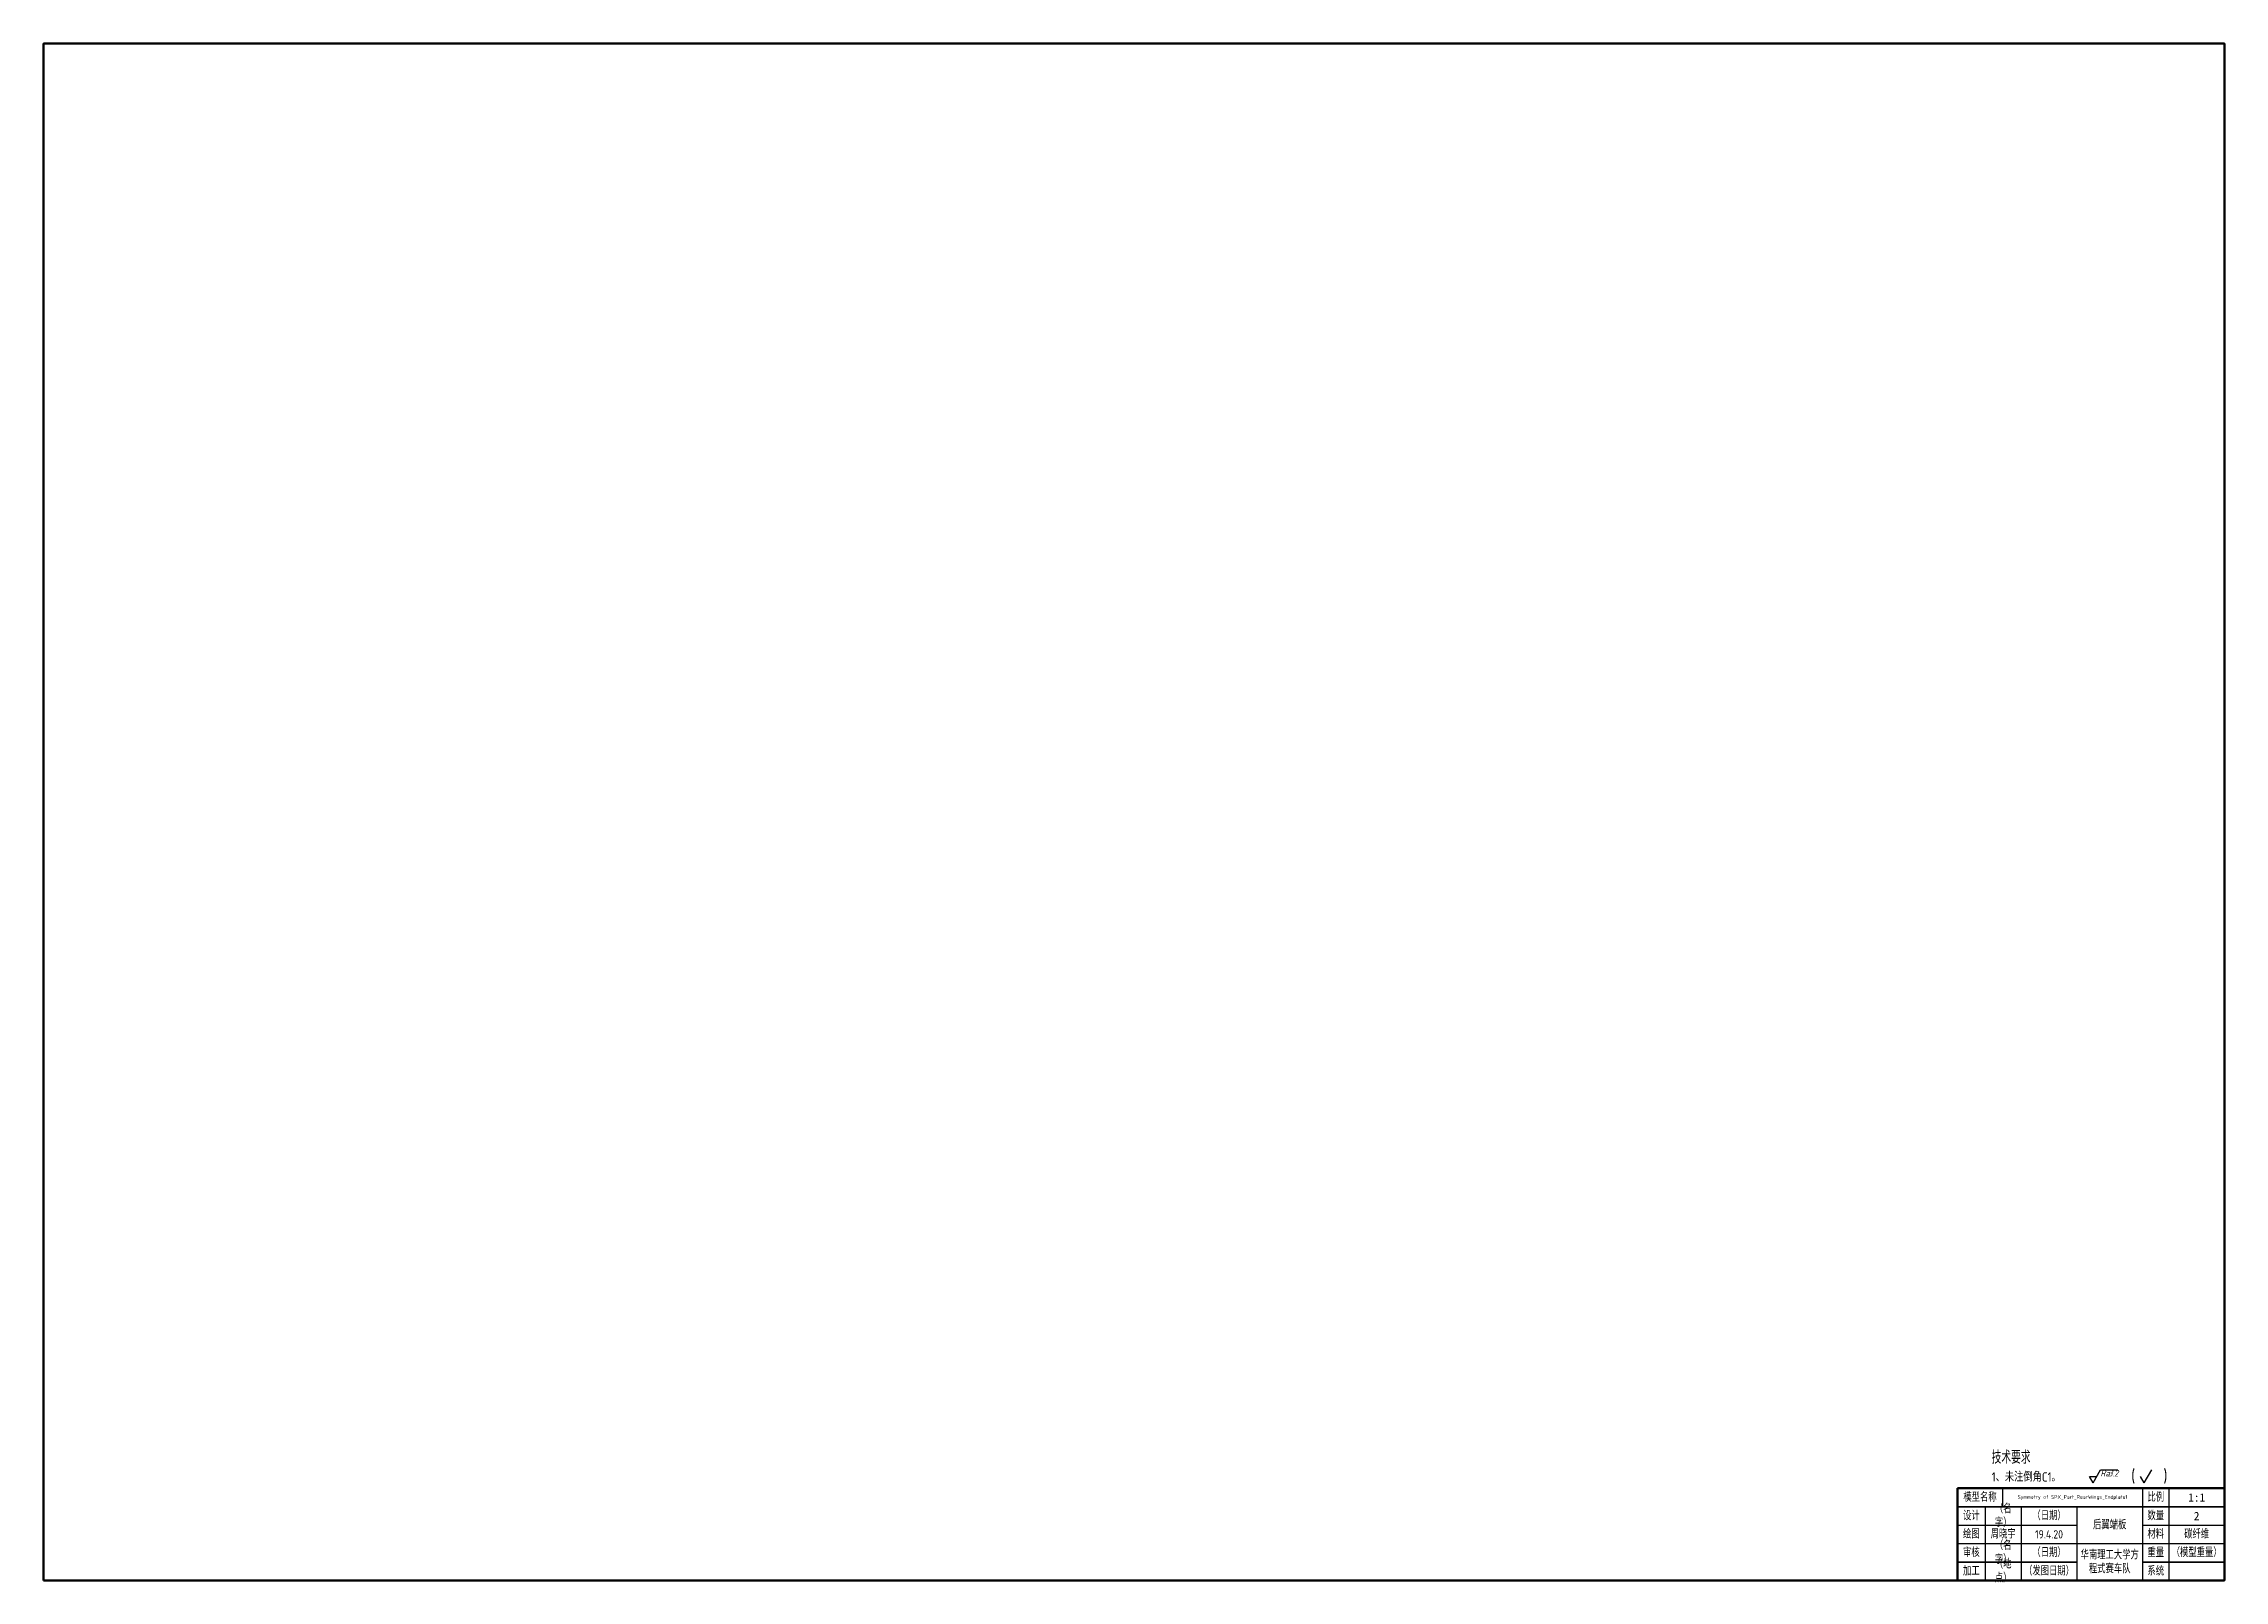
# Model space of a CAD drawing. Header units: millimetres. Extents: x 5 to 1184, y 5 to 836.
import ezdxf

# ---------------------------------------------------------------- set-up
doc = ezdxf.new("R2010")
doc.units = ezdxf.units.MM
doc.header["$LTSCALE"] = 0.25
for name, color, linetype, lineweight in [('尺寸线', 4, 'Continuous', 25), ('文字', 3, 'Continuous', 25), ('粗实线', 7, 'Continuous', 50)]:
    doc.layers.add(name, color=color, linetype=linetype, lineweight=lineweight)
doc.layers.add('细实线', color=7, linetype='Continuous')
doc.styles.get("Standard").update_dxf_attribs({"font": ''})
doc.styles.add('数字', font='gbeitc.shx', dxfattribs={"height": 3.5, "bigfont": 'gbcbig.shx'})
doc.styles.add('汉字', font='gbenor.shx', dxfattribs={"height": 5, "bigfont": 'gbcbig.shx'})
doc.styles.get('Standard').set_extended_font_data('SimSun')

# ---------------------------------------------------------------- blocks, each defined once
blk = doc.blocks.new('粗糙度')
for p, q in [((-2, 3.5), (2, 3.5)), ((0, 0), (-2, 3.5)), ((0, 0), (4, 7)), ((4, 7), (13.4, 7))]:
    blk.add_line(p, q)
at = {"insert": (4, 7), "char_height": 3.5, "attachment_point": 1, "style": '数字'}
blk.add_mtext_dynamic_manual_height_columns('Ra', width=10.338, gutter_width=17.5, heights=[0], dxfattribs=at)
at = {"style": '数字'}
blk.add_attdef('3.2', (8.2, 3.5), '', height=3.5, dxfattribs=at)
blk = doc.blocks.new('*T6')
at = {"layer": '文字', "color": 0, "linetype": 'ByBlock', "lineweight": -2, "transparency": 16777216}
for p, q in [((0, 0), (144.3, 0)), ((0, 0), (0, -49.8)), ((24.4, 0), (24.4, -10)), ((100.1, 0), (100.1, -49.8)), ((114.3, 0), (114.3, -49.8)), ((144.3, 0), (144.3, -49.8)), ((0, -10), (144.3, -10)), ((15, -10), (15, -49.8)), ((34.5, -10), (34.5, -49.8)), ((64.5, -10), (64.5, -49.8)), ((0, -19.9), (64.5, -19.9)), ((100.1, -19.9), (144.3, -19.9)), ((0, -29.9), (144.3, -29.9)), ((0, -39.9), (64.5, -39.9)), ((100.1, -39.9), (144.3, -39.9)), ((0, -49.8), (144.3, -49.8))]:
    blk.add_line(p, q, dxfattribs=at)
at = {"layer": '文字', "color": 0, "transparency": 16777216, "attachment_point": 5, "style": '汉字'}
for s, insert, char_height, width in [('模型名称', (12.2, -5), 4.5, 21.364), ('Symmetry of SPX_Part_RearWings_Endplate1', (62.2, -5), 2, 72.701), ('比例', (107.2, -5), 4.5, 11.243), ('设计', (7.5, -15), 4.5, 12), ('绘图', (7.5, -24.9), 4.5, 12), ('周晓宇', (24.7, -24.9), 4.5, 16.493), ('（名字）', (24.7, -15), 4.5, 16.493), ('19.4.20', (49.5, -24.9), 4.5, 27), ('（日期）', (49.5, -15), 4.5, 27), ('后翼端板', (82.3, -19.9), 4.5, 32.572), ('材料', (107.2, -24.9), 4.5, 11.243), ('数量', (107.2, -15), 4.5, 11.243), ('碳纤维', (129.3, -24.9), 4.5, 27), ('审核', (7.5, -34.9), 4.5, 12), ('（名字）', (24.7, -34.9), 4.5, 16.493), ('（日期）', (49.5, -34.9), 4.5, 27), ('华南理工大学方程式赛车队', (82.3, -39.9), 4.5, 32.572), ('重量', (107.2, -34.9), 4.5, 11.243), ('（模型重量）', (129.3, -34.9), 4.5, 27), ('加工', (7.5, -44.9), 4.5, 12), ('（地点）', (24.7, -44.9), 4.5, 16.493), ('（发图日期）', (49.5, -44.9), 4.5, 27), ('系统', (107.2, -44.9), 4.5, 11.243)]:
    blk.add_mtext(s, dxfattribs=dict(at, insert=insert, char_height=char_height, width=width))
at = {"layer": '文字', "color": 0, "transparency": 16777216, "char_height": 4.5, "width": 27, "attachment_point": 5}
for s, insert in [('1:1', (129.3, -5)), ('2', (129.3, -15))]:
    blk.add_mtext(s, dxfattribs=dict(at, insert=insert))

msp = doc.modelspace()

# ---------------------------------------------------------------- linework, layer by layer
at = {"layer": '尺寸线'}
for q in [(1138.7, 61.2), (1144.7, 64.7)]:
    msp.add_line((1140.7, 57.7), q, dxfattribs=at)
at = {"layer": '粗实线'}
for q in [(1184, 54.8), (1039.7, 5)]:
    msp.add_line((1039.7, 54.8), q, dxfattribs=at)
msp.add_lwpolyline([(5, 5), (1184, 5), (1184, 836), (5, 836)], close=True, dxfattribs=at)
at = {"layer": '细实线'}
for p, q in [((1064.1, 54.8), (1064.1, 44.9)), ((1139.8, 54.8), (1139.8, 5)), ((1154, 54.8), (1154, 5)), ((1039.7, 44.9), (1184, 44.9)), ((1054.7, 44.9), (1054.7, 5)), ((1074.2, 44.9), (1074.2, 5)), ((1104.2, 44.9), (1104.2, 5)), ((1039.7, 34.9), (1104.2, 34.9)), ((1039.7, 24.9), (1184, 24.9)), ((1139.8, 34.9), (1184, 34.9)), ((1039.7, 15), (1104.2, 15)), ((1139.8, 15), (1184, 15))]:
    msp.add_line(p, q, dxfattribs=at)

# ---------------------------------------------------------------- block references
msp.add_blockref('*T6', (1039.7, 54.8))
at = {"layer": '尺寸线'}
msp.add_blockref('粗糙度', (1113, 57.7), dxfattribs=at).add_auto_attribs({'3.2': '3.2'})

# ---------------------------------------------------------------- texts
at = {"layer": '尺寸线', "char_height": 7, "attachment_point": 1, "style": '汉字'}
for s, width, insert in [('技术要求\\P{\\H0.71429x;1、未注倒角C1。}', 53.545, (1058.2, 75.1)), ('(    )', 21.293, (1133.6, 65))]:
    msp.add_mtext_dynamic_manual_height_columns(s, width=width, gutter_width=25, heights=[0], dxfattribs=dict(at, insert=insert))

doc.saveas('drawing.dxf')
